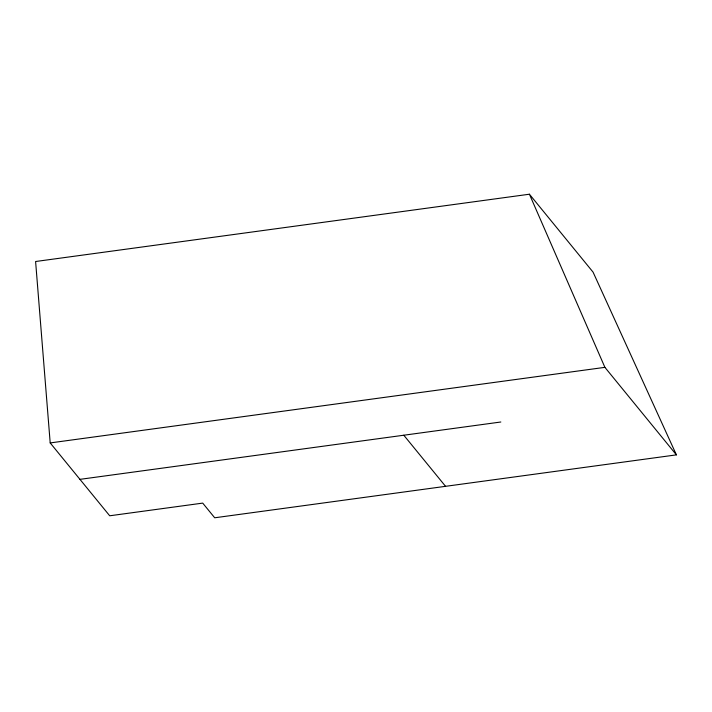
<?xml version="1.0" encoding="UTF-8"?>
<svg xmlns="http://www.w3.org/2000/svg" width="712" height="712" viewBox="0 0 712 712"><rect width="100%" height="100%" fill="white"/><g stroke="black" fill="none" stroke-linecap="round" stroke-linejoin="round"><path stroke-width="1.07" d="M529.417 194.216L35.6 261.509L50.196 442.926L109.71 515.782L202.715 503.108L214.704 517.784L676.4 454.87L593.069 272.135L529.417 194.216L604.897 367.348L676.4 454.87M50.196 442.926L604.897 367.348M79.949 479.354L500.83 422.002M403.802 435.228L445.552 486.323"/></g></svg>
